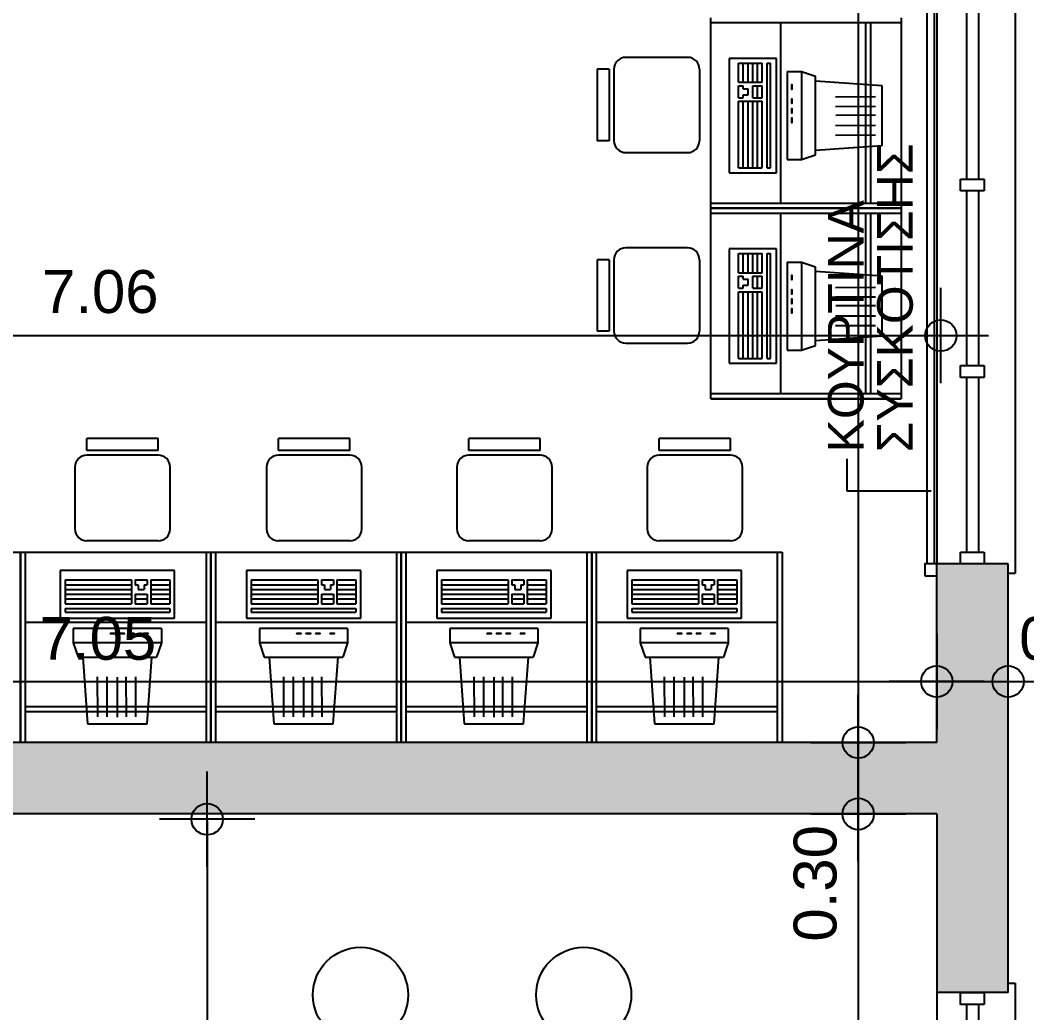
# Model space of a CAD drawing. Header units: metres. Extents: x -11 to 85, y -301 to 135.
# Drawn here: x 43.622 to 47.852, y -121.493 to -117.324 of the extents above; entities that cross this region are included whole.
import ezdxf

# ---------------------------------------------------------------- set-up
doc = ezdxf.new("R2010")
doc.units = ezdxf.units.M
doc.header["$LTSCALE"] = 0.036
doc.header["$PDMODE"] = 2
for name, color, linetype in [('arxitek aorofos', 252, 'Continuous'), ('DIMBLK', 252, 'Continuous'), ('Epipla', 252, 'Continuous'), ('HLEK_FL001_SYMBOLS', 230, 'Continuous'), ('Parathira', 252, 'Continuous')]:
    doc.layers.add(name, color=color, linetype=linetype)
doc.styles.add('COMU-N', font='arial.ttf')
doc.styles.get("Standard").update_dxf_attribs({"font": 'arial.ttf'})
doc.dimstyles.new('CADWDOT', dxfattribs={"dimscale": 0.1, "dimtxt": 1.8, "dimasz": 0.08, "dimexe": 2, "dimexo": 0, "dimgap": 0.09, "dimtad": 0, "dimrnd": 0.001, "dimzin": 0, "dimdsep": 46, "dimtxsty": 'Standard', "dimblk1": 'ARTDIM', "dimblk2": 'ARTDIM', "dimsah": 1, "dimcen": 0.09, "dimdle": 0.05, "dimse1": 1, "dimse2": 1, "dimadec": 0, "dimazin": 0, "dimtfac": 1, "dimtmove": 0, "dimatfit": 3, "dimldrblk": 'ARTDIM', "dimfxl": 2, "dimtvp": 0.9999, "dimtolj": 1, "dimtzin": 0, "dimarcsym": 0})

# ---------------------------------------------------------------- blocks, each defined once
blk = doc.blocks.new('A$C52D13D70')
at = {"layer": 'Parathira'}
for p, q in [((-0.33, 0.04), (-0.33, -2.44)), ((-0.3, 0.04), (-0.33, 0.04)), ((-0.1, 0), (-0.2, 0)), ((-0.2, 0), (-0.2, -0.05)), ((-0.1, -0.05), (-0.1, 0)), ((0, 0), (0, -2.4)), ((-0.2, -0.05), (-0.1, -0.05)), ((-0.175, -0.05), (-0.175, -0.7833)), ((-0.125, -0.05), (-0.125, -0.7833)), ((-0.1, -0.7833), (-0.2, -0.7833)), ((-0.2, -0.7833), (-0.2, -0.8333)), ((-0.1, -0.8333), (-0.1, -0.7833)), ((-0.2, -0.8333), (-0.1, -0.8333)), ((-0.175, -0.8333), (-0.175, -1.5667)), ((-0.125, -0.8333), (-0.125, -1.5667)), ((-0.1, -1.5667), (-0.2, -1.5667)), ((-0.2, -1.5667), (-0.2, -1.6167)), ((-0.1, -1.6167), (-0.1, -1.5667)), ((-0.2, -1.6167), (-0.1, -1.6167)), ((-0.175, -1.6167), (-0.175, -2.35)), ((-0.125, -1.6167), (-0.125, -2.35)), ((-0.1, -2.35), (-0.2, -2.35)), ((-0.2, -2.35), (-0.2, -2.4)), ((-0.1, -2.4), (-0.1, -2.35)), ((-0.2, -2.4), (-0.1, -2.4)), ((-0.33, -2.44), (-0.3, -2.44))]:
    blk.add_line(p, q, dxfattribs=at)
blk = doc.blocks.new('ARTDIM')
at = {"layer": 'DIMBLK'}
for p, q in [((0, -24.9975), (0, 24.9975)), ((-24.9975, 0), (24.9975, 0))]:
    blk.add_line(p, q, dxfattribs=at)
blk.add_circle((0, 0), 8.25, dxfattribs=at)
blk = doc.blocks.new('*D1130')
at = {"layer": 'arxitek aorofos', "color": 0, "lineweight": -2}
blk.add_line((47.1437, -113.6155), (47.1437, -120.3495), dxfattribs=at)
at = {"layer": 'Defpoints', "color": 0, "transparency": 16777216}
for p in [(46.5355, -113.6075), (46.5355, -120.3575), (47.1437, -120.3575)]:
    blk.add_point(p, dxfattribs=at)
at = {"layer": 'arxitek aorofos', "color": 0, "lineweight": -2, "xscale": 0.008, "yscale": 0.008, "zscale": 0.008}
for p, rotation in [((47.1437, -113.6075), 90), ((47.1437, -120.3575), 270)]:
    blk.add_blockref('ARTDIM', p, dxfattribs=dict(at, rotation=rotation))
at = {"layer": 'arxitek aorofos', "color": 0, "insert": (46.9637, -116.9825), "char_height": 0.18, "attachment_point": 5, "rotation": 90}
blk.add_mtext('\\A1;6.75', dxfattribs=at)
blk = doc.blocks.new('*D1131')
at = {"layer": 'arxitek aorofos', "color": 0, "lineweight": -2}
for p, q in [((47.1437, -120.3655), (47.1437, -120.6495)), ((47.1437, -120.6575), (47.1437, -121.2321))]:
    blk.add_line(p, q, dxfattribs=at)
at = {"layer": 'Defpoints', "color": 0, "transparency": 16777216}
for p in [(47.4855, -120.3575), (47.1437, -120.6575), (47.4855, -120.6575)]:
    blk.add_point(p, dxfattribs=at)
at = {"layer": 'arxitek aorofos', "color": 0, "lineweight": -2, "xscale": 0.008, "yscale": 0.008, "zscale": 0.008}
for p, rotation in [((47.1437, -120.3575), 90), ((47.1437, -120.6575), 270)]:
    blk.add_blockref('ARTDIM', p, dxfattribs=dict(at, rotation=rotation))
at = {"layer": 'arxitek aorofos', "color": 0, "insert": (46.9637, -120.9488), "char_height": 0.18, "attachment_point": 5, "rotation": 90}
blk.add_mtext('\\A1;0.30', dxfattribs=at)
blk = doc.blocks.new('*D1132')
at = {"layer": 'arxitek aorofos', "color": 0, "lineweight": -2}
blk.add_line((47.1437, -120.6655), (47.1437, -127.3995), dxfattribs=at)
at = {"layer": 'Defpoints', "color": 0, "transparency": 16777216}
for p in [(47.4855, -120.6575), (47.1437, -127.4075), (47.4855, -127.4075)]:
    blk.add_point(p, dxfattribs=at)
at = {"layer": 'arxitek aorofos', "color": 0, "lineweight": -2, "xscale": 0.008, "yscale": 0.008, "zscale": 0.008}
for p, rotation in [((47.1437, -120.6575), 90), ((47.1437, -127.4075), 270)]:
    blk.add_blockref('ARTDIM', p, dxfattribs=dict(at, rotation=rotation))
at = {"layer": 'arxitek aorofos', "color": 0, "insert": (46.9637, -124.0325), "char_height": 0.18, "attachment_point": 5, "rotation": 90}
blk.add_mtext('\\A1;6.75', dxfattribs=at)
blk = doc.blocks.new('*D1135')
at = {"layer": 'arxitek aorofos', "color": 0, "lineweight": -2}
blk.add_line((40.4317, -120.1012), (47.4657, -120.1012), dxfattribs=at)
at = {"layer": 'Defpoints', "color": 0, "transparency": 16777216}
for p in [(40.4237, -119.7575), (47.4737, -119.7575), (47.4737, -120.1012)]:
    blk.add_point(p, dxfattribs=at)
at = {"layer": 'arxitek aorofos', "color": 0, "lineweight": -2, "xscale": 0.008, "yscale": 0.008, "zscale": 0.008, "rotation": 180}
blk.add_blockref('ARTDIM', (40.4237, -120.1012), dxfattribs=at)
at = {"layer": 'arxitek aorofos', "color": 0, "lineweight": -2, "xscale": 0.008, "yscale": 0.008, "zscale": 0.008}
blk.add_blockref('ARTDIM', (47.4737, -120.1012), dxfattribs=at)
at = {"layer": 'arxitek aorofos', "color": 0, "insert": (43.9487, -119.9212), "char_height": 0.18, "attachment_point": 5}
blk.add_mtext('\\A1;7.05', dxfattribs=at)
blk = doc.blocks.new('*D1136')
at = {"layer": 'arxitek aorofos', "color": 0, "lineweight": -2}
for p, q in [((47.4817, -120.1012), (47.7657, -120.1012)), ((47.7737, -120.1012), (48.3483, -120.1012))]:
    blk.add_line(p, q, dxfattribs=at)
at = {"layer": 'Defpoints', "color": 0, "transparency": 16777216}
for p in [(47.4737, -119.9825), (47.7737, -119.9825), (47.7737, -120.1012)]:
    blk.add_point(p, dxfattribs=at)
at = {"layer": 'arxitek aorofos', "color": 0, "lineweight": -2, "xscale": 0.008, "yscale": 0.008, "zscale": 0.008, "rotation": 180}
blk.add_blockref('ARTDIM', (47.4737, -120.1012), dxfattribs=at)
at = {"layer": 'arxitek aorofos', "color": 0, "lineweight": -2, "xscale": 0.008, "yscale": 0.008, "zscale": 0.008}
blk.add_blockref('ARTDIM', (47.7737, -120.1012), dxfattribs=at)
at = {"layer": 'arxitek aorofos', "color": 0, "insert": (48.065, -119.9212), "char_height": 0.18, "attachment_point": 5}
blk.add_mtext('\\A1;0.30', dxfattribs=at)
blk = doc.blocks.new('A$C074263FA')
at = {"layer": 'Epipla'}
for p, q in [((0.05, -0.01), (2.45, -0.01)), ((0.05, -0.04), (2.45, -0.04))]:
    blk.add_line(p, q, dxfattribs=at)
for points in [[(0, -0.05), (0, 0), (0.05, 0), (0.05, -0.05)], [(2.5, -0.05), (2.5, 0), (2.45, 0), (2.45, -0.05)]]:
    blk.add_lwpolyline(points, close=True, dxfattribs=at)
blk = doc.blocks.new('thranio erga 1')
at = {"layer": 'arxitek aorofos'}
for p, q in [((-7.0812, 47.2606), (-8.0812, 47.2606)), ((-8.0812, 47.2606), (-8.0812, 45.4606)), ((-7.0812, 45.4606), (-7.0812, 47.2606)), ((-7.1012, 47.2406), (-8.0612, 47.2406)), ((-8.0612, 47.2406), (-8.0612, 45.4806)), ((-7.1012, 45.4806), (-7.1012, 47.2406)), ((-8.0812, 45.4606), (-7.0812, 45.4606)), ((-8.0612, 45.4806), (-7.1012, 45.4806))]:
    blk.add_line(p, q, dxfattribs=at)
for centre in [(-8.3206, 46.7988), (-6.8412, 46.7988), (-8.3206, 45.8608), (-6.8412, 45.8608)]:
    blk.add_circle(centre, 0.2, dxfattribs=at)
blk = doc.blocks.new('*D1894')
at = {"layer": 'Defpoints', "color": 0, "transparency": 16777216}
for p in [(40.4266, -117.9137), (47.4909, -117.9137), (47.4909, -118.6485)]:
    blk.add_point(p, dxfattribs=at)
at = {"layer": 'HLEK_FL001_SYMBOLS', "color": 0, "lineweight": -2, "transparency": 16777216}
blk.add_line((40.4346, -118.6485), (47.4829, -118.6485), dxfattribs=at)
at = {"layer": 'HLEK_FL001_SYMBOLS', "color": 0, "lineweight": -2, "transparency": 16777216, "xscale": 0.008, "yscale": 0.008, "zscale": 0.008, "rotation": 180}
blk.add_blockref('ARTDIM', (40.4266, -118.6485), dxfattribs=at)
at = {"layer": 'HLEK_FL001_SYMBOLS', "color": 0, "lineweight": -2, "transparency": 16777216, "xscale": 0.008, "yscale": 0.008, "zscale": 0.008}
blk.add_blockref('ARTDIM', (47.4909, -118.6485), dxfattribs=at)
at = {"layer": 'HLEK_FL001_SYMBOLS', "color": 0, "transparency": 16777216, "insert": (43.9587, -118.4647), "char_height": 0.18, "attachment_point": 5}
blk.add_mtext('\\A1;7.06', dxfattribs=at)
blk = doc.blocks.new('*D1895')
at = {"layer": 'Defpoints', "color": 0, "transparency": 16777216}
for p in [(43.9943, -120.6797), (43.9943, -127.67), (44.4076, -127.67)]:
    blk.add_point(p, dxfattribs=at)
at = {"layer": 'HLEK_FL001_SYMBOLS', "color": 0, "lineweight": -2, "transparency": 16777216}
blk.add_line((44.4076, -120.6877), (44.4076, -127.662), dxfattribs=at)
at = {"layer": 'HLEK_FL001_SYMBOLS', "color": 0, "lineweight": -2, "transparency": 16777216, "xscale": 0.008, "yscale": 0.008, "zscale": 0.008}
for p, rotation in [((44.4076, -120.6797), 90), ((44.4076, -127.67), 270)]:
    blk.add_blockref('ARTDIM', p, dxfattribs=dict(at, rotation=rotation))
at = {"layer": 'HLEK_FL001_SYMBOLS', "color": 0, "transparency": 16777216, "insert": (44.2238, -124.1748), "char_height": 0.18, "attachment_point": 5, "rotation": 90}
blk.add_mtext('\\A1;6.99', dxfattribs=at)

msp = doc.modelspace()

# ---------------------------------------------------------------- hatches: boundary and pattern name
at = {"layer": 'arxitek aorofos'}
msp.add_hatch(color=256, dxfattribs=at).paths.add_polyline_path([(47.4737, -120.6575), (47.4737, -121.4075), (47.7737, -121.4075), (47.7737, -119.6075), (47.4737, -119.6075), (47.4737, -120.3575), (43.5737, -120.3575), (43.5737, -120.6575)])

# ---------------------------------------------------------------- linework, layer by layer
for p, q in [((46.5237, -118.1136), (46.5237, -117.3136)), ((47.3237, -117.3136), (47.3237, -118.1136)), ((46.5237, -117.3336), (47.3237, -117.3336)), ((46.8185, -118.0936), (46.8185, -117.3336)), ((47.1739, -117.3336), (47.1739, -118.0936)), ((47.1954, -117.3336), (47.1954, -118.0936)), ((46.4268, -117.4799), (46.1668, -117.4799)), ((46.8008, -117.4843, -0.295), (46.6008, -117.4843, -0.295)), ((46.6008, -117.4843, -0.295), (46.6008, -117.9643, -0.295)), ((46.8008, -117.9643, -0.295), (46.8008, -117.4843, -0.295)), ((46.0468, -117.5299), (46.0468, -117.8299)), ((46.0968, -117.5299), (46.0468, -117.5299)), ((46.0968, -117.5299), (46.0968, -117.8299)), ((46.1168, -117.5299), (46.1168, -117.8299)), ((46.4768, -117.5299), (46.4768, -117.8299)), ((46.6408, -117.5043, -0.2948), (46.7408, -117.5043, -0.2948)), ((46.6408, -117.5843, -0.2948), (46.6408, -117.5043, -0.2948)), ((46.6608, -117.5843, -0.2948), (46.6608, -117.5043, -0.2948)), ((46.6808, -117.5843, -0.2948), (46.6808, -117.5043, -0.2948)), ((46.7008, -117.5843, -0.2948), (46.7008, -117.5043, -0.2948)), ((46.7208, -117.5843, -0.2948), (46.7208, -117.5043, -0.2948)), ((46.7408, -117.5843, -0.2948), (46.7408, -117.5043, -0.2948)), ((46.7608, -117.9443, -0.2948), (46.7608, -117.5043, -0.2948)), ((46.7608, -117.5043, -0.2948), (46.7758, -117.5043, -0.2948)), ((46.7758, -117.9443, -0.2948), (46.7758, -117.5043, -0.2948)), ((46.8449, -117.5395, -0.295), (46.9049, -117.5395, -0.295)), ((46.8449, -117.5395, -0.295), (46.8449, -117.9095, -0.295)), ((46.9049, -117.5395, -0.295), (46.9649, -117.5595, -0.295)), ((46.9049, -117.5395, -0.295), (46.9049, -117.9095, -0.295)), ((46.9649, -117.8895, -0.295), (46.9649, -117.5595, -0.295)), ((46.6408, -117.5843, -0.2948), (46.7408, -117.5843, -0.2948)), ((46.6408, -117.5993, -0.2948), (46.6608, -117.5993, -0.2948)), ((46.6408, -117.6493, -0.2948), (46.6408, -117.5993, -0.2948)), ((46.6608, -117.6118, -0.2948), (46.6608, -117.5993, -0.2948)), ((46.6608, -117.6118, -0.2948), (46.6808, -117.6118, -0.2948)), ((46.6808, -117.6368, -0.2948), (46.6808, -117.6118, -0.2948)), ((46.7008, -117.5993, -0.2948), (46.7408, -117.5993, -0.2948)), ((46.7008, -117.6493, -0.2948), (46.7008, -117.5993, -0.2948)), ((46.7208, -117.6493, -0.2948), (46.7208, -117.5993, -0.2948)), ((46.7408, -117.6493, -0.2948), (46.7408, -117.5993, -0.2948)), ((47.2449, -117.5995, -0.295), (46.9649, -117.5795, -0.295)), ((47.2449, -117.8495, -0.295), (47.2449, -117.5995, -0.295)), ((46.6408, -117.6493, -0.2948), (46.6608, -117.6493, -0.2948)), ((46.6608, -117.6368, -0.2948), (46.6808, -117.6368, -0.2948)), ((46.6608, -117.6493, -0.2948), (46.6608, -117.6368, -0.2948)), ((46.7008, -117.6493, -0.2948), (46.7408, -117.6493, -0.2948)), ((46.6408, -117.9443, -0.2948), (46.6408, -117.6643, -0.2948)), ((46.6408, -117.6643, -0.2948), (46.7408, -117.6643, -0.2948)), ((46.6608, -117.9443, -0.2948), (46.6608, -117.6643, -0.2948)), ((46.6808, -117.9443, -0.2948), (46.6808, -117.6643, -0.2948)), ((46.7008, -117.9443, -0.2948), (46.7008, -117.6643, -0.2948)), ((46.7208, -117.9443, -0.2948), (46.7208, -117.6643, -0.2948)), ((46.7408, -117.9443, -0.2948), (46.7408, -117.6643, -0.2948)), ((46.0968, -117.8299), (46.0468, -117.8299)), ((46.9649, -117.8695, -0.295), (47.2449, -117.8495, -0.295)), ((46.1668, -117.8799), (46.4268, -117.8799)), ((46.8449, -117.9095, -0.295), (46.9049, -117.9095, -0.295)), ((46.9049, -117.9095, -0.295), (46.9649, -117.8895, -0.295)), ((46.6408, -117.9443, -0.2948), (46.7408, -117.9443, -0.2948)), ((46.7608, -117.9443, -0.2948), (46.7758, -117.9443, -0.2948)), ((46.6008, -117.9643, -0.295), (46.8008, -117.9643, -0.295)), ((47.3237, -118.0936), (46.5237, -118.0936)), ((46.5237, -118.9136), (46.5237, -118.1136)), ((46.5237, -118.1136), (47.3237, -118.1136)), ((46.5237, -118.1136), (47.3237, -118.1136)), ((46.5237, -118.1136), (47.3237, -118.1136)), ((46.5237, -118.1136), (47.3237, -118.1136)), ((47.3237, -118.1136), (46.5237, -118.1136)), ((47.3237, -118.1136), (47.3237, -118.9136)), ((46.5237, -118.1336), (47.3237, -118.1336)), ((46.8185, -118.8936), (46.8185, -118.1336)), ((47.1739, -118.1336), (47.1739, -118.8936)), ((47.1954, -118.1336), (47.1954, -118.8936)), ((46.4268, -118.2799), (46.1668, -118.2799)), ((46.8008, -118.2843, -0.295), (46.6008, -118.2843, -0.295)), ((46.6008, -118.2843, -0.295), (46.6008, -118.7643, -0.295)), ((46.8008, -118.7643, -0.295), (46.8008, -118.2843, -0.295)), ((46.0468, -118.3299), (46.0468, -118.6299)), ((46.0968, -118.3299), (46.0468, -118.3299)), ((46.0968, -118.3299), (46.0968, -118.6299)), ((46.1168, -118.3299), (46.1168, -118.6299)), ((46.4768, -118.3299), (46.4768, -118.6299)), ((46.6408, -118.3043, -0.2948), (46.7408, -118.3043, -0.2948)), ((46.6408, -118.3843, -0.2948), (46.6408, -118.3043, -0.2948)), ((46.6608, -118.3843, -0.2948), (46.6608, -118.3043, -0.2948)), ((46.6808, -118.3843, -0.2948), (46.6808, -118.3043, -0.2948)), ((46.7008, -118.3843, -0.2948), (46.7008, -118.3043, -0.2948)), ((46.7208, -118.3843, -0.2948), (46.7208, -118.3043, -0.2948)), ((46.7408, -118.3843, -0.2948), (46.7408, -118.3043, -0.2948)), ((46.7608, -118.7443, -0.2948), (46.7608, -118.3043, -0.2948)), ((46.7608, -118.3043, -0.2948), (46.7758, -118.3043, -0.2948)), ((46.7758, -118.7443, -0.2948), (46.7758, -118.3043, -0.2948)), ((46.8449, -118.3395, -0.295), (46.9049, -118.3395, -0.295)), ((46.8449, -118.3395, -0.295), (46.8449, -118.7095, -0.295)), ((46.9049, -118.3395, -0.295), (46.9649, -118.3595, -0.295)), ((46.9049, -118.3395, -0.295), (46.9049, -118.7095, -0.295)), ((46.9649, -118.6895, -0.295), (46.9649, -118.3595, -0.295)), ((46.6408, -118.3843, -0.2948), (46.7408, -118.3843, -0.2948)), ((46.6408, -118.3993, -0.2948), (46.6608, -118.3993, -0.2948)), ((46.6408, -118.4493, -0.2948), (46.6408, -118.3993, -0.2948)), ((46.6608, -118.4118, -0.2948), (46.6608, -118.3993, -0.2948)), ((46.6608, -118.4118, -0.2948), (46.6808, -118.4118, -0.2948)), ((46.6808, -118.4368, -0.2948), (46.6808, -118.4118, -0.2948)), ((46.7008, -118.3993, -0.2948), (46.7408, -118.3993, -0.2948)), ((46.7008, -118.4493, -0.2948), (46.7008, -118.3993, -0.2948)), ((46.7208, -118.4493, -0.2948), (46.7208, -118.3993, -0.2948)), ((46.7408, -118.4493, -0.2948), (46.7408, -118.3993, -0.2948)), ((47.2449, -118.3995, -0.295), (46.9649, -118.3795, -0.295)), ((47.2449, -118.6495, -0.295), (47.2449, -118.3995, -0.295)), ((46.6408, -118.4493, -0.2948), (46.6608, -118.4493, -0.2948)), ((46.6608, -118.4368, -0.2948), (46.6808, -118.4368, -0.2948)), ((46.6608, -118.4493, -0.2948), (46.6608, -118.4368, -0.2948)), ((46.7008, -118.4493, -0.2948), (46.7408, -118.4493, -0.2948)), ((46.6408, -118.7443, -0.2948), (46.6408, -118.4643, -0.2948)), ((46.6408, -118.4643, -0.2948), (46.7408, -118.4643, -0.2948)), ((46.6608, -118.7443, -0.2948), (46.6608, -118.4643, -0.2948)), ((46.6808, -118.7443, -0.2948), (46.6808, -118.4643, -0.2948)), ((46.7008, -118.7443, -0.2948), (46.7008, -118.4643, -0.2948)), ((46.7208, -118.7443, -0.2948), (46.7208, -118.4643, -0.2948)), ((46.7408, -118.7443, -0.2948), (46.7408, -118.4643, -0.2948)), ((46.0968, -118.6299), (46.0468, -118.6299)), ((46.9649, -118.6695, -0.295), (47.2449, -118.6495, -0.295)), ((46.1668, -118.6799), (46.4268, -118.6799)), ((46.8449, -118.7095, -0.295), (46.9049, -118.7095, -0.295)), ((46.9049, -118.7095, -0.295), (46.9649, -118.6895, -0.295)), ((46.6408, -118.7443, -0.2948), (46.7408, -118.7443, -0.2948)), ((46.7608, -118.7443, -0.2948), (46.7758, -118.7443, -0.2948)), ((46.6008, -118.7643, -0.295), (46.8008, -118.7643, -0.295)), ((47.3237, -118.8936), (46.5237, -118.8936)), ((46.5237, -118.9136), (47.3237, -118.9136)), ((46.5237, -118.9136), (47.3237, -118.9136)), ((46.5237, -118.9136), (47.3237, -118.9136)), ((47.3237, -118.9136), (46.5237, -118.9136)), ((44.2022, -119.0806), (43.9022, -119.0806)), ((43.9022, -119.1306), (43.9022, -119.0806)), ((44.2022, -119.1306), (44.2022, -119.0806)), ((45.0074, -119.0806), (44.7074, -119.0806)), ((44.7074, -119.1306), (44.7074, -119.0806)), ((45.0074, -119.1306), (45.0074, -119.0806)), ((45.8074, -119.0806), (45.5074, -119.0806)), ((45.5074, -119.1306), (45.5074, -119.0806)), ((45.8074, -119.1306), (45.8074, -119.0806)), ((46.6074, -119.0806), (46.3074, -119.0806)), ((46.3074, -119.1306), (46.3074, -119.0806)), ((46.6074, -119.1306), (46.6074, -119.0806)), ((44.2022, -119.1306), (43.9022, -119.1306)), ((45.0074, -119.1306), (44.7074, -119.1306)), ((45.8074, -119.1306), (45.5074, -119.1306)), ((46.6074, -119.1306), (46.3074, -119.1306)), ((44.2022, -119.1506), (43.9022, -119.1506)), ((45.0074, -119.1506), (44.7074, -119.1506)), ((45.8074, -119.1506), (45.5074, -119.1506)), ((46.6074, -119.1506), (46.3074, -119.1506)), ((47.0974, -119.3023), (47.0974, -119.1664)), ((43.8522, -119.2006), (43.8522, -119.4606)), ((44.2522, -119.4606), (44.2522, -119.2006)), ((44.6574, -119.2006), (44.6574, -119.4606)), ((45.0574, -119.4606), (45.0574, -119.2006)), ((45.4574, -119.2006), (45.4574, -119.4606)), ((45.8574, -119.4606), (45.8574, -119.2006)), ((46.2574, -119.2006), (46.2574, -119.4606)), ((46.6574, -119.4606), (46.6574, -119.2006)), ((47.4502, -119.3023), (47.0974, -119.3023)), ((44.2022, -119.5106), (43.9022, -119.5106)), ((45.0074, -119.5106), (44.7074, -119.5106)), ((45.8074, -119.5106), (45.5074, -119.5106)), ((46.6074, -119.5106), (46.3074, -119.5106)), ((42.8237, -119.5575), (43.6237, -119.5575)), ((43.6237, -119.5575), (43.6237, -120.3575)), ((43.6237, -120.3575), (43.6237, -119.5575)), ((43.6237, -119.5575), (44.4237, -119.5575)), ((43.6437, -120.3575), (43.6437, -119.5575)), ((44.4037, -119.5575), (44.4037, -120.3575)), ((44.4237, -119.5575), (44.4237, -120.3575)), ((44.4237, -120.3575), (44.4237, -119.5575)), ((44.4237, -119.5575), (45.2237, -119.5575)), ((44.4437, -120.3575), (44.4437, -119.5575)), ((45.2037, -119.5575), (45.2037, -120.3575)), ((45.2037, -119.5575), (45.2037, -120.3575)), ((45.2237, -119.5575), (45.2237, -120.3575)), ((45.2237, -119.5575), (45.2237, -120.3575)), ((45.2237, -120.3575), (45.2237, -119.5575)), ((45.2237, -119.5575), (46.0237, -119.5575)), ((45.2437, -120.3575), (45.2437, -119.5575)), ((46.0037, -119.5575), (46.0037, -120.3575)), ((46.0037, -119.5575), (46.0037, -120.3575)), ((46.0037, -119.5575), (46.0037, -120.3575)), ((46.0237, -119.5575), (46.0237, -120.3575)), ((46.0237, -119.5575), (46.0237, -120.3575)), ((46.0237, -119.5575), (46.0237, -120.3575)), ((46.0237, -120.3575), (46.0237, -119.5575)), ((46.0237, -119.5575), (46.8237, -119.5575)), ((46.0437, -120.3575), (46.0437, -119.5575)), ((46.8037, -119.5575), (46.8037, -120.3575)), ((46.8237, -119.5575), (46.8237, -120.3575)), ((43.7904, -119.6346, -0.295), (43.7904, -119.8346, -0.295)), ((44.2704, -119.6346, -0.295), (43.7904, -119.6346, -0.295)), ((44.2704, -119.8346, -0.295), (44.2704, -119.6346, -0.295)), ((44.573, -119.6346, -0.295), (44.573, -119.8346, -0.295)), ((45.053, -119.6346, -0.295), (44.573, -119.6346, -0.295)), ((45.053, -119.8346, -0.295), (45.053, -119.6346, -0.295)), ((45.373, -119.6346, -0.295), (45.373, -119.8346, -0.295)), ((45.853, -119.6346, -0.295), (45.373, -119.6346, -0.295)), ((45.853, -119.8346, -0.295), (45.853, -119.6346, -0.295)), ((46.173, -119.6346, -0.295), (46.173, -119.8346, -0.295)), ((46.653, -119.6346, -0.295), (46.173, -119.6346, -0.295)), ((46.653, -119.8346, -0.295), (46.653, -119.6346, -0.295)), ((47.4737, -120.3575), (47.4737, -119.6075)), ((47.7737, -119.6075), (47.4737, -119.6075)), ((47.7737, -121.4075), (47.7737, -119.6075)), ((43.8104, -119.6746, -0.2948), (43.8104, -119.7746, -0.2948)), ((43.8104, -119.6746, -0.2948), (44.0904, -119.6746, -0.2948)), ((44.0904, -119.6746, -0.2948), (44.0904, -119.7746, -0.2948)), ((44.1054, -119.6746, -0.2948), (44.1054, -119.6946, -0.2948)), ((44.1054, -119.6746, -0.2948), (44.1554, -119.6746, -0.2948)), ((44.1554, -119.6746, -0.2948), (44.1554, -119.6946, -0.2948)), ((44.1704, -119.6746, -0.2948), (44.1704, -119.7746, -0.2948)), ((44.1704, -119.6746, -0.2948), (44.2504, -119.6746, -0.2948)), ((44.2504, -119.6746, -0.2948), (44.2504, -119.7746, -0.2948)), ((44.593, -119.6746, -0.2948), (44.593, -119.7746, -0.2948)), ((44.593, -119.6746, -0.2948), (44.873, -119.6746, -0.2948)), ((44.873, -119.6746, -0.2948), (44.873, -119.7746, -0.2948)), ((44.888, -119.6746, -0.2948), (44.888, -119.6946, -0.2948)), ((44.888, -119.6746, -0.2948), (44.938, -119.6746, -0.2948)), ((44.938, -119.6746, -0.2948), (44.938, -119.6946, -0.2948)), ((44.953, -119.6746, -0.2948), (44.953, -119.7746, -0.2948)), ((44.953, -119.6746, -0.2948), (45.033, -119.6746, -0.2948)), ((45.033, -119.6746, -0.2948), (45.033, -119.7746, -0.2948)), ((45.393, -119.6746, -0.2948), (45.393, -119.7746, -0.2948)), ((45.393, -119.6746, -0.2948), (45.673, -119.6746, -0.2948)), ((45.673, -119.6746, -0.2948), (45.673, -119.7746, -0.2948)), ((45.688, -119.6746, -0.2948), (45.688, -119.6946, -0.2948)), ((45.688, -119.6746, -0.2948), (45.738, -119.6746, -0.2948)), ((45.738, -119.6746, -0.2948), (45.738, -119.6946, -0.2948)), ((45.753, -119.6746, -0.2948), (45.753, -119.7746, -0.2948)), ((45.753, -119.6746, -0.2948), (45.833, -119.6746, -0.2948)), ((45.833, -119.6746, -0.2948), (45.833, -119.7746, -0.2948)), ((46.193, -119.6746, -0.2948), (46.193, -119.7746, -0.2948)), ((46.193, -119.6746, -0.2948), (46.473, -119.6746, -0.2948)), ((46.473, -119.6746, -0.2948), (46.473, -119.7746, -0.2948)), ((46.488, -119.6746, -0.2948), (46.488, -119.6946, -0.2948)), ((46.488, -119.6746, -0.2948), (46.538, -119.6746, -0.2948)), ((46.538, -119.6746, -0.2948), (46.538, -119.6946, -0.2948)), ((46.553, -119.6746, -0.2948), (46.553, -119.7746, -0.2948)), ((46.553, -119.6746, -0.2948), (46.633, -119.6746, -0.2948)), ((46.633, -119.6746, -0.2948), (46.633, -119.7746, -0.2948)), ((43.8104, -119.6946, -0.2948), (44.0904, -119.6946, -0.2948)), ((43.8104, -119.7146, -0.2948), (44.0904, -119.7146, -0.2948)), ((44.1054, -119.6946, -0.2948), (44.1179, -119.6946, -0.2948)), ((44.1179, -119.6946, -0.2948), (44.1179, -119.7146, -0.2948)), ((44.1179, -119.7146, -0.2948), (44.1429, -119.7146, -0.2948)), ((44.1429, -119.6946, -0.2948), (44.1554, -119.6946, -0.2948)), ((44.1429, -119.6946, -0.2948), (44.1429, -119.7146, -0.2948)), ((44.1704, -119.6946, -0.2948), (44.2504, -119.6946, -0.2948)), ((44.1704, -119.7146, -0.2948), (44.2504, -119.7146, -0.2948)), ((44.593, -119.6946, -0.2948), (44.873, -119.6946, -0.2948)), ((44.593, -119.7146, -0.2948), (44.873, -119.7146, -0.2948)), ((44.888, -119.6946, -0.2948), (44.9005, -119.6946, -0.2948)), ((44.9005, -119.6946, -0.2948), (44.9005, -119.7146, -0.2948)), ((44.9005, -119.7146, -0.2948), (44.9255, -119.7146, -0.2948)), ((44.9255, -119.6946, -0.2948), (44.938, -119.6946, -0.2948)), ((44.9255, -119.6946, -0.2948), (44.9255, -119.7146, -0.2948)), ((44.953, -119.6946, -0.2948), (45.033, -119.6946, -0.2948)), ((44.953, -119.7146, -0.2948), (45.033, -119.7146, -0.2948)), ((45.393, -119.6946, -0.2948), (45.673, -119.6946, -0.2948)), ((45.393, -119.7146, -0.2948), (45.673, -119.7146, -0.2948)), ((45.688, -119.6946, -0.2948), (45.7005, -119.6946, -0.2948)), ((45.7005, -119.6946, -0.2948), (45.7005, -119.7146, -0.2948)), ((45.7005, -119.7146, -0.2948), (45.7255, -119.7146, -0.2948)), ((45.7255, -119.6946, -0.2948), (45.738, -119.6946, -0.2948)), ((45.7255, -119.6946, -0.2948), (45.7255, -119.7146, -0.2948)), ((45.753, -119.6946, -0.2948), (45.833, -119.6946, -0.2948)), ((45.753, -119.7146, -0.2948), (45.833, -119.7146, -0.2948)), ((46.193, -119.6946, -0.2948), (46.473, -119.6946, -0.2948)), ((46.193, -119.7146, -0.2948), (46.473, -119.7146, -0.2948)), ((46.488, -119.6946, -0.2948), (46.5005, -119.6946, -0.2948)), ((46.5005, -119.6946, -0.2948), (46.5005, -119.7146, -0.2948)), ((46.5005, -119.7146, -0.2948), (46.5255, -119.7146, -0.2948)), ((46.5255, -119.6946, -0.2948), (46.538, -119.6946, -0.2948)), ((46.5255, -119.6946, -0.2948), (46.5255, -119.7146, -0.2948)), ((46.553, -119.6946, -0.2948), (46.633, -119.6946, -0.2948)), ((46.553, -119.7146, -0.2948), (46.633, -119.7146, -0.2948)), ((43.8104, -119.7346, -0.2948), (44.0904, -119.7346, -0.2948)), ((43.8104, -119.7546, -0.2948), (44.0904, -119.7546, -0.2948)), ((44.1054, -119.7346, -0.2948), (44.1054, -119.7746, -0.2948)), ((44.1054, -119.7346, -0.2948), (44.1554, -119.7346, -0.2948)), ((44.1054, -119.7546, -0.2948), (44.1554, -119.7546, -0.2948)), ((44.1554, -119.7346, -0.2948), (44.1554, -119.7746, -0.2948)), ((44.1704, -119.7346, -0.2948), (44.2504, -119.7346, -0.2948)), ((44.1704, -119.7546, -0.2948), (44.2504, -119.7546, -0.2948)), ((44.593, -119.7346, -0.2948), (44.873, -119.7346, -0.2948)), ((44.593, -119.7546, -0.2948), (44.873, -119.7546, -0.2948)), ((44.888, -119.7346, -0.2948), (44.888, -119.7746, -0.2948)), ((44.888, -119.7346, -0.2948), (44.938, -119.7346, -0.2948)), ((44.888, -119.7546, -0.2948), (44.938, -119.7546, -0.2948)), ((44.938, -119.7346, -0.2948), (44.938, -119.7746, -0.2948)), ((44.953, -119.7346, -0.2948), (45.033, -119.7346, -0.2948)), ((44.953, -119.7546, -0.2948), (45.033, -119.7546, -0.2948)), ((45.393, -119.7346, -0.2948), (45.673, -119.7346, -0.2948)), ((45.393, -119.7546, -0.2948), (45.673, -119.7546, -0.2948)), ((45.688, -119.7346, -0.2948), (45.688, -119.7746, -0.2948)), ((45.688, -119.7346, -0.2948), (45.738, -119.7346, -0.2948)), ((45.688, -119.7546, -0.2948), (45.738, -119.7546, -0.2948)), ((45.738, -119.7346, -0.2948), (45.738, -119.7746, -0.2948)), ((45.753, -119.7346, -0.2948), (45.833, -119.7346, -0.2948)), ((45.753, -119.7546, -0.2948), (45.833, -119.7546, -0.2948)), ((46.193, -119.7346, -0.2948), (46.473, -119.7346, -0.2948)), ((46.193, -119.7546, -0.2948), (46.473, -119.7546, -0.2948)), ((46.488, -119.7346, -0.2948), (46.488, -119.7746, -0.2948)), ((46.488, -119.7346, -0.2948), (46.538, -119.7346, -0.2948)), ((46.488, -119.7546, -0.2948), (46.538, -119.7546, -0.2948)), ((46.538, -119.7346, -0.2948), (46.538, -119.7746, -0.2948)), ((46.553, -119.7346, -0.2948), (46.633, -119.7346, -0.2948)), ((46.553, -119.7546, -0.2948), (46.633, -119.7546, -0.2948)), ((43.8104, -119.7746, -0.2948), (44.0904, -119.7746, -0.2948)), ((43.8104, -119.7946, -0.2948), (44.2504, -119.7946, -0.2948)), ((43.8104, -119.7946, -0.2948), (43.8104, -119.8096, -0.2948)), ((43.8104, -119.8096, -0.2948), (44.2504, -119.8096, -0.2948)), ((44.1054, -119.7746, -0.2948), (44.1554, -119.7746, -0.2948)), ((44.1704, -119.7746, -0.2948), (44.2504, -119.7746, -0.2948)), ((44.2504, -119.7946, -0.2948), (44.2504, -119.8096, -0.2948)), ((44.593, -119.7746, -0.2948), (44.873, -119.7746, -0.2948)), ((44.593, -119.7946, -0.2948), (45.033, -119.7946, -0.2948)), ((44.593, -119.7946, -0.2948), (44.593, -119.8096, -0.2948)), ((44.593, -119.8096, -0.2948), (45.033, -119.8096, -0.2948)), ((44.888, -119.7746, -0.2948), (44.938, -119.7746, -0.2948)), ((44.953, -119.7746, -0.2948), (45.033, -119.7746, -0.2948)), ((45.033, -119.7946, -0.2948), (45.033, -119.8096, -0.2948)), ((45.393, -119.7746, -0.2948), (45.673, -119.7746, -0.2948)), ((45.393, -119.7946, -0.2948), (45.833, -119.7946, -0.2948)), ((45.393, -119.7946, -0.2948), (45.393, -119.8096, -0.2948)), ((45.393, -119.8096, -0.2948), (45.833, -119.8096, -0.2948)), ((45.688, -119.7746, -0.2948), (45.738, -119.7746, -0.2948)), ((45.753, -119.7746, -0.2948), (45.833, -119.7746, -0.2948)), ((45.833, -119.7946, -0.2948), (45.833, -119.8096, -0.2948)), ((46.193, -119.7746, -0.2948), (46.473, -119.7746, -0.2948)), ((46.193, -119.7946, -0.2948), (46.633, -119.7946, -0.2948)), ((46.193, -119.7946, -0.2948), (46.193, -119.8096, -0.2948)), ((46.193, -119.8096, -0.2948), (46.633, -119.8096, -0.2948)), ((46.488, -119.7746, -0.2948), (46.538, -119.7746, -0.2948)), ((46.553, -119.7746, -0.2948), (46.633, -119.7746, -0.2948)), ((46.633, -119.7946, -0.2948), (46.633, -119.8096, -0.2948)), ((43.6437, -119.8523), (44.4037, -119.8523)), ((43.7904, -119.8346, -0.295), (44.2704, -119.8346, -0.295)), ((44.4437, -119.8523), (45.2037, -119.8523)), ((44.573, -119.8346, -0.295), (45.053, -119.8346, -0.295)), ((45.2437, -119.8523), (46.0037, -119.8523)), ((45.373, -119.8346, -0.295), (45.853, -119.8346, -0.295)), ((46.0437, -119.8523), (46.8037, -119.8523)), ((46.173, -119.8346, -0.295), (46.653, -119.8346, -0.295)), ((43.8452, -119.8787, -0.295), (43.8452, -119.9387, -0.295)), ((44.2152, -119.8787, -0.295), (43.8452, -119.8787, -0.295)), ((44.2152, -119.8787, -0.295), (44.2152, -119.9387, -0.295)), ((44.6278, -119.8787, -0.295), (44.6278, -119.9387, -0.295)), ((44.9978, -119.8787, -0.295), (44.6278, -119.8787, -0.295)), ((44.9978, -119.8787, -0.295), (44.9978, -119.9387, -0.295)), ((45.4278, -119.8787, -0.295), (45.4278, -119.9387, -0.295)), ((45.7978, -119.8787, -0.295), (45.4278, -119.8787, -0.295)), ((45.7978, -119.8787, -0.295), (45.7978, -119.9387, -0.295)), ((46.2278, -119.8787, -0.295), (46.2278, -119.9387, -0.295)), ((46.5978, -119.8787, -0.295), (46.2278, -119.8787, -0.295)), ((46.5978, -119.8787, -0.295), (46.5978, -119.9387, -0.295)), ((44.2152, -119.9387, -0.295), (43.8452, -119.9387, -0.295)), ((43.8452, -119.9387, -0.295), (43.8652, -119.9987, -0.295)), ((44.2152, -119.9387, -0.295), (44.1952, -119.9987, -0.295)), ((44.9978, -119.9387, -0.295), (44.6278, -119.9387, -0.295)), ((44.6278, -119.9387, -0.295), (44.6478, -119.9987, -0.295)), ((44.9978, -119.9387, -0.295), (44.9778, -119.9987, -0.295)), ((45.7978, -119.9387, -0.295), (45.4278, -119.9387, -0.295)), ((45.4278, -119.9387, -0.295), (45.4478, -119.9987, -0.295)), ((45.7978, -119.9387, -0.295), (45.7778, -119.9987, -0.295)), ((46.5978, -119.9387, -0.295), (46.2278, -119.9387, -0.295)), ((46.2278, -119.9387, -0.295), (46.2478, -119.9987, -0.295)), ((46.5978, -119.9387, -0.295), (46.5778, -119.9987, -0.295)), ((43.8652, -119.9987, -0.295), (44.1952, -119.9987, -0.295)), ((43.8852, -119.9987, -0.295), (43.9052, -120.2787, -0.295)), ((44.1552, -120.2787, -0.295), (44.1752, -119.9987, -0.295)), ((44.6478, -119.9987, -0.295), (44.9778, -119.9987, -0.295)), ((44.6678, -119.9987, -0.295), (44.6878, -120.2787, -0.295)), ((44.9378, -120.2787, -0.295), (44.9578, -119.9987, -0.295)), ((45.4478, -119.9987, -0.295), (45.7778, -119.9987, -0.295)), ((45.4678, -119.9987, -0.295), (45.4878, -120.2787, -0.295)), ((45.7378, -120.2787, -0.295), (45.7578, -119.9987, -0.295)), ((46.2478, -119.9987, -0.295), (46.5778, -119.9987, -0.295)), ((46.2678, -119.9987, -0.295), (46.2878, -120.2787, -0.295)), ((46.5378, -120.2787, -0.295), (46.5578, -119.9987, -0.295)), ((44.4037, -120.2077), (43.6437, -120.2077)), ((44.4037, -120.2292), (43.6437, -120.2292)), ((45.2037, -120.2077), (44.4437, -120.2077)), ((45.2037, -120.2292), (44.4437, -120.2292)), ((46.0037, -120.2077), (45.2437, -120.2077)), ((46.0037, -120.2292), (45.2437, -120.2292)), ((46.8037, -120.2077), (46.0437, -120.2077)), ((46.8037, -120.2292), (46.0437, -120.2292)), ((43.9052, -120.2787, -0.295), (44.1552, -120.2787, -0.295)), ((44.6878, -120.2787, -0.295), (44.9378, -120.2787, -0.295)), ((45.4878, -120.2787, -0.295), (45.7378, -120.2787, -0.295)), ((46.2878, -120.2787, -0.295), (46.5378, -120.2787, -0.295)), ((43.6237, -120.3575), (42.8237, -120.3575)), ((47.4737, -120.3575), (43.5737, -120.3575)), ((44.4237, -120.3575), (43.6237, -120.3575)), ((45.2237, -120.3575), (44.4237, -120.3575)), ((46.0237, -120.3575), (45.2237, -120.3575)), ((46.8237, -120.3575), (46.0237, -120.3575)), ((47.4737, -120.6575), (43.5737, -120.6575)), ((47.4737, -120.6575), (47.4737, -121.4075)), ((47.7737, -121.4075), (47.4737, -121.4075))]:
    msp.add_line(p, q, dxfattribs=at)
at = {"layer": 'arxitek aorofos', "extrusion": (0.175791, 2.64575e-15, 0.984428)}
for p, q in [((47.2158, -117.6464, 0.0004), (47.0484, -117.6472, 0.0303)), ((47.2158, -117.6865, 0.0004), (47.0484, -117.6873, 0.0303)), ((47.2166, -117.7232, 0.0001), (47.0492, -117.724, 0.03)), ((47.2158, -117.7667, 0.0004), (47.0484, -117.7675, 0.0303)), ((47.2158, -117.8068, 0.0004), (47.0484, -117.8076, 0.0303)), ((47.2158, -118.4464, 0.0004), (47.0484, -118.4472, 0.0303)), ((47.2158, -118.4865, 0.0004), (47.0484, -118.4873, 0.0303)), ((47.2166, -118.5232, 0.0001), (47.0492, -118.524, 0.03)), ((47.2158, -118.5667, 0.0004), (47.0484, -118.5675, 0.0303)), ((47.2158, -118.6068, 0.0004), (47.0484, -118.6076, 0.0303))]:
    msp.add_line(p, q, dxfattribs=at)
at = {"layer": 'arxitek aorofos', "extrusion": (2.65652e-15, -0.175791, 0.984428)}
for p, q in [((43.948, -120.2496, 0.0004), (43.9472, -120.0822, 0.0303)), ((43.9881, -120.2496, 0.0004), (43.9873, -120.0822, 0.0303)), ((44.0316, -120.2504, 0.0001), (44.0307, -120.083, 0.03)), ((44.0683, -120.2496, 0.0004), (44.0675, -120.0822, 0.0303)), ((44.1084, -120.2496, 0.0004), (44.1076, -120.0822, 0.0303)), ((44.7306, -120.2496, 0.0004), (44.7298, -120.0822, 0.0303)), ((44.7707, -120.2496, 0.0004), (44.7699, -120.0822, 0.0303)), ((44.8142, -120.2504, 0.0001), (44.8133, -120.083, 0.03)), ((44.8509, -120.2496, 0.0004), (44.8501, -120.0822, 0.0303)), ((44.891, -120.2496, 0.0004), (44.8902, -120.0822, 0.0303)), ((45.5306, -120.2496, 0.0004), (45.5298, -120.0822, 0.0303)), ((45.5707, -120.2496, 0.0004), (45.5699, -120.0822, 0.0303)), ((45.6142, -120.2504, 0.0001), (45.6133, -120.083, 0.03)), ((45.6509, -120.2496, 0.0004), (45.6501, -120.0822, 0.0303)), ((45.691, -120.2496, 0.0004), (45.6902, -120.0822, 0.0303)), ((46.3306, -120.2496, 0.0004), (46.3298, -120.0822, 0.0303)), ((46.3707, -120.2496, 0.0004), (46.3699, -120.0822, 0.0303)), ((46.4142, -120.2504, 0.0001), (46.4133, -120.083, 0.03)), ((46.4509, -120.2496, 0.0004), (46.4501, -120.0822, 0.0303)), ((46.491, -120.2496, 0.0004), (46.4902, -120.0822, 0.0303))]:
    msp.add_line(p, q, dxfattribs=at)
at = {"layer": 'arxitek aorofos'}
for centre, start, end in [((46.1668, -117.5299), 90, 180), ((46.4268, -117.5299), 0, 90), ((46.1668, -117.8299), 180, 270), ((46.4268, -117.8299), 270, 0), ((46.1668, -118.3299), 90, 180), ((46.4268, -118.3299), 0, 90), ((46.1668, -118.6299), 180, 270), ((46.4268, -118.6299), 270, 0), ((43.9022, -119.2006), 90, 180), ((44.2022, -119.2006), 0, 90), ((44.7074, -119.2006), 90, 180), ((45.0074, -119.2006), 0, 90), ((45.5074, -119.2006), 90, 180), ((45.8074, -119.2006), 0, 90), ((46.3074, -119.2006), 90, 180), ((46.6074, -119.2006), 0, 90), ((43.9022, -119.4606), 180, 270), ((44.2022, -119.4606), 270, 0), ((44.7074, -119.4606), 180, 270), ((45.0074, -119.4606), 270, 0), ((45.5074, -119.4606), 180, 270), ((45.8074, -119.4606), 270, 0), ((46.3074, -119.4606), 180, 270), ((46.6074, -119.4606), 270, 0)]:
    msp.add_arc(centre, 0.05, start, end, dxfattribs=at)
for points in [[(46.8652, -117.6144, -0.265), (46.8652, -117.5944, -0.265), (46.8652, -117.5944, -0.28), (46.8652, -117.6144, -0.28)], [(46.8652, -117.6744, -0.265), (46.8652, -117.6544, -0.265), (46.8652, -117.6544, -0.28), (46.8652, -117.6744, -0.28)], [(46.8652, -117.7144, -0.265), (46.8652, -117.6944, -0.265), (46.8652, -117.6944, -0.28), (46.8652, -117.7144, -0.28)], [(46.8652, -117.7544, -0.265), (46.8652, -117.7344, -0.265), (46.8652, -117.7344, -0.28), (46.8652, -117.7544, -0.28)], [(46.8652, -118.4144, -0.265), (46.8652, -118.3944, -0.265), (46.8652, -118.3944, -0.28), (46.8652, -118.4144, -0.28)], [(46.8652, -118.4744, -0.265), (46.8652, -118.4544, -0.265), (46.8652, -118.4544, -0.28), (46.8652, -118.4744, -0.28)], [(46.8652, -118.5144, -0.265), (46.8652, -118.4944, -0.265), (46.8652, -118.4944, -0.28), (46.8652, -118.5144, -0.28)], [(46.8652, -118.5544, -0.265), (46.8652, -118.5344, -0.265), (46.8652, -118.5344, -0.28), (46.8652, -118.5544, -0.28)], [(44.0003, -119.899, -0.265), (44.0203, -119.899, -0.265), (44.0203, -119.899, -0.28), (44.0003, -119.899, -0.28)], [(44.0403, -119.899, -0.265), (44.0603, -119.899, -0.265), (44.0603, -119.899, -0.28), (44.0403, -119.899, -0.28)], [(44.0803, -119.899, -0.265), (44.1003, -119.899, -0.265), (44.1003, -119.899, -0.28), (44.0803, -119.899, -0.28)], [(44.1403, -119.899, -0.265), (44.1603, -119.899, -0.265), (44.1603, -119.899, -0.28), (44.1403, -119.899, -0.28)], [(44.7829, -119.899, -0.265), (44.8029, -119.899, -0.265), (44.8029, -119.899, -0.28), (44.7829, -119.899, -0.28)], [(44.8229, -119.899, -0.265), (44.8429, -119.899, -0.265), (44.8429, -119.899, -0.28), (44.8229, -119.899, -0.28)], [(44.8629, -119.899, -0.265), (44.8829, -119.899, -0.265), (44.8829, -119.899, -0.28), (44.8629, -119.899, -0.28)], [(44.9229, -119.899, -0.265), (44.9429, -119.899, -0.265), (44.9429, -119.899, -0.28), (44.9229, -119.899, -0.28)], [(45.5829, -119.899, -0.265), (45.6029, -119.899, -0.265), (45.6029, -119.899, -0.28), (45.5829, -119.899, -0.28)], [(45.6229, -119.899, -0.265), (45.6429, -119.899, -0.265), (45.6429, -119.899, -0.28), (45.6229, -119.899, -0.28)], [(45.6629, -119.899, -0.265), (45.6829, -119.899, -0.265), (45.6829, -119.899, -0.28), (45.6629, -119.899, -0.28)], [(45.7229, -119.899, -0.265), (45.7429, -119.899, -0.265), (45.7429, -119.899, -0.28), (45.7229, -119.899, -0.28)], [(46.3829, -119.899, -0.265), (46.4029, -119.899, -0.265), (46.4029, -119.899, -0.28), (46.3829, -119.899, -0.28)], [(46.4229, -119.899, -0.265), (46.4429, -119.899, -0.265), (46.4429, -119.899, -0.28), (46.4229, -119.899, -0.28)], [(46.4629, -119.899, -0.265), (46.4829, -119.899, -0.265), (46.4829, -119.899, -0.28), (46.4629, -119.899, -0.28)], [(46.5229, -119.899, -0.265), (46.5429, -119.899, -0.265), (46.5429, -119.899, -0.28), (46.5229, -119.899, -0.28)]]:
    msp.add_3dface(points, dxfattribs=at)

# ---------------------------------------------------------------- block references
at = {"layer": 'arxitek aorofos', "xscale": -1, "rotation": 270}
msp.add_blockref('A$C074263FA', (47.4737, -119.6575), dxfattribs=at)
at = {"layer": 'arxitek aorofos', "xscale": -1}
for p in [(47.4737, -117.2075), (47.4737, -121.4075)]:
    msp.add_blockref('A$C52D13D70', p, dxfattribs=at)
at = {"layer": 'arxitek aorofos', "rotation": 270}
msp.add_blockref('thranio erga 1', (-0.8087, -129.738), dxfattribs=at)

# ---------------------------------------------------------------- texts
at = {"layer": 'arxitek aorofos', "style": 'COMU-N'}
for s, p in [('ΣΥΣΚΟΤΙΣΗΣ', (47.373, -119.1391)), ('ΚΟΥΡΤΙΝΑ', (47.1664, -119.1391))]:
    msp.add_text(s, height=0.15, rotation=90, dxfattribs=at).set_placement(p)

# ---------------------------------------------------------------- dimensions: what is measured, and where the dimension line sits
at = {"layer": 'arxitek aorofos'}
for base, p1, p2, picture, middle in [((47.1437, -120.3575), (46.5355, -113.6075), (46.5355, -120.3575), '*D1130', (46.9637, -116.9825)), ((47.1437, -120.6575), (47.4855, -120.3575), (47.4855, -120.6575), '*D1131', (46.9637, -120.9488)), ((47.1437, -127.4075), (47.4855, -120.6575), (47.4855, -127.4075), '*D1132', (46.9637, -124.0325))]:
    dim = msp.add_linear_dim(base=base, p1=p1, p2=p2, angle=90, dimstyle='CADWDOT', dxfattribs=at)
    dim.commit()
    dim.dimension.update_dxf_attribs({"geometry": picture, "text_midpoint": middle})
for base, p1, p2, picture, middle in [((47.4737, -120.1012), (40.4237, -119.7575), (47.4737, -119.7575), '*D1135', (43.9487, -119.9212)), ((47.7737, -120.1012), (47.4737, -119.9825), (47.7737, -119.9825), '*D1136', (48.065, -119.9212))]:
    dim = msp.add_linear_dim(base=base, p1=p1, p2=p2, dimstyle='CADWDOT', dxfattribs=at)
    dim.commit()
    dim.dimension.update_dxf_attribs({"geometry": picture, "text_midpoint": middle})
at = {"layer": 'HLEK_FL001_SYMBOLS'}
dim = msp.add_linear_dim(base=(47.4909, -118.6485), p1=(40.4266, -117.9137), p2=(47.4909, -117.9137), dimstyle='CADWDOT', override={"dimfxl": 0.18}, dxfattribs=at)
dim.commit()
dim.dimension.update_dxf_attribs({"geometry": '*D1894', "text_midpoint": (43.9587, -118.4647)})
dim = msp.add_linear_dim(base=(44.4076, -127.67), p1=(43.9943, -120.6797), p2=(43.9943, -127.67), angle=90, dimstyle='CADWDOT', override={"dimfxl": 0.18}, dxfattribs=at)
dim.commit()
dim.dimension.update_dxf_attribs({"geometry": '*D1895', "text_midpoint": (44.2238, -124.1748)})

doc.saveas('drawing.dxf')
